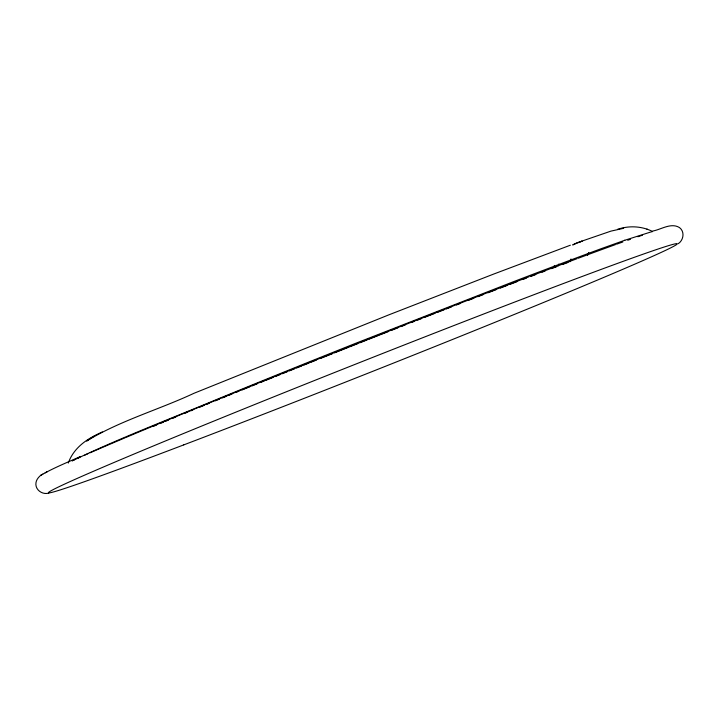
<?xml version="1.0" encoding="UTF-8"?>
<svg xmlns="http://www.w3.org/2000/svg" width="719" height="719" viewBox="0 0 719 719"><rect width="100%" height="100%" fill="white"/><g stroke="black" fill="none" stroke-linecap="round" stroke-linejoin="round"><path stroke-width="1.08" d="M558.286 265.868L558.861 264.053M569.969 261.761L571.021 258.966M553.648 267.513L554.412 265.635M587.531 255.326L588.789 252.477M68.278 463.072C72.628 450.579 83 441.529 94.557 435.822L86.631 441.035C120.055 420.651 158.522 409.839 193.959 393.293L388.772 314.877L493.683 274.065L570.365 245.206M80.528 456.448C67.146 462.506 53.44 467.979 40.695 475.331C38.475 477.254 36.453 479.636 35.986 482.638C34.8 489.675 42.286 495.058 48.802 493.099M678.305 243.669C683.598 240.11 684.955 231.743 679.554 227.635C671.151 222.315 661.246 229.505 652.789 231.033M72.367 460.798C119.426 438.222 168.614 419.554 216.859 399.413A310.976 5.968 -21.6 0 1 355.941 343.197L512.665 282.001A384.782 7.388 -21.6 0 1 601.003 248.747L624.82 240.245M40.695 475.331L42.834 474.145M45.171 472.832L47.274 471.664M572.746 245.017L576.665 242.896L582.129 241.162L573.016 244.676M102.305 431.921L95.474 435.166M579.271 242.015L610.97 231.114L623.625 228.309L622.681 228.39M624.505 240.353L650.38 232.138M617.549 229.316C628.972 225.442 641.842 226.045 652.654 231.536L651.135 231.94M646.911 229.109L647.486 229.352M72.008 460.807A326.309 6.264 -21.6 0 1 75.171 459.378M77.158 458.488A326.309 6.264 -21.6 0 1 79.908 457.257M84.806 455.1A326.309 6.264 -21.6 0 1 87.925 453.725M90.082 452.79A326.309 6.264 -21.6 0 1 125.16 437.772M126.247 437.314A326.309 6.264 -21.6 0 1 197.671 407.7M198.714 407.278A326.309 6.264 -21.6 0 1 501.053 287.465M502.042 287.079A326.309 6.264 -21.6 0 1 529.049 276.77M530.128 276.357A326.309 6.264 -21.6 0 1 577.087 258.678M578.175 258.274A326.309 6.264 -21.6 0 1 615.464 244.604M616.56 244.217A326.309 6.264 -21.6 0 1 622.843 241.97M627.723 240.254A326.309 6.264 -21.6 0 1 630.491 239.283M637.879 236.74A326.309 6.264 -21.6 0 1 642.507 235.176M153.596 426.25A312.927 6.004 -21.6 0 1 156.742 424.938M160.625 423.32A312.927 6.004 -21.6 0 1 163.59 422.089M165.586 421.262A312.927 6.004 -21.6 0 1 168.614 420.004M172.695 418.314A312.927 6.004 -21.6 0 1 175.804 417.029M184.873 413.29A312.927 6.004 -21.6 0 1 187.848 412.068M190.841 410.828A312.927 6.004 -21.6 0 1 192.854 410.001M198.965 407.493A312.927 6.004 -21.6 0 1 204.124 405.381M206.164 404.545A312.927 6.004 -21.6 0 1 209.193 403.314M215.305 400.816A312.927 6.004 -21.6 0 1 219.43 399.135M222.539 397.868A312.927 6.004 -21.6 0 1 226.728 396.16M228.831 395.306A312.927 6.004 -21.6 0 1 231.994 394.021M235.94 392.412A312.927 6.004 -21.6 0 1 238.924 391.208M241.926 389.995A312.927 6.004 -21.6 0 1 249.987 386.723M252.018 385.905A312.927 6.004 -21.6 0 1 257.114 383.847M261.177 382.202A312.927 6.004 -21.6 0 1 264.161 381.007M266.156 380.198A312.927 6.004 -21.6 0 1 273.184 377.367M275.197 376.558A312.927 6.004 -21.6 0 1 280.266 374.518M282.297 373.709A312.927 6.004 -21.6 0 1 287.384 371.66M289.424 370.842A312.927 6.004 -21.6 0 1 294.547 368.793M296.605 367.966A312.927 6.004 -21.6 0 1 301.755 365.908M303.822 365.081A312.927 6.004 -21.6 0 1 309.008 363.014M311.084 362.178A312.927 6.004 -21.6 0 1 316.279 360.111M320.404 358.466A312.927 6.004 -21.6 0 1 332.529 353.64M334.551 352.831A312.927 6.004 -21.6 0 1 348.76 347.196M349.767 346.792A312.927 6.004 -21.6 0 1 357.891 343.583M359.922 342.774A312.927 6.004 -21.6 0 1 367.032 339.961M369.063 339.161A312.927 6.004 -21.6 0 1 379.201 335.162M380.207 334.766A312.927 6.004 -21.6 0 1 388.575 331.477M391.702 330.246A312.927 6.004 -21.6 0 1 397.958 327.792M401.076 326.57A312.927 6.004 -21.6 0 1 405.219 324.943M411.421 322.516A312.927 6.004 -21.6 0 1 414.504 321.303M417.586 320.099A312.927 6.004 -21.6 0 1 421.694 318.499M424.758 317.295A312.927 6.004 -21.6 0 1 434.932 313.331M436.945 312.549A312.927 6.004 -21.6 0 1 439.965 311.372M441.008 310.968A312.927 6.004 -21.6 0 1 444.117 309.754M446.193 308.954A312.927 6.004 -21.6 0 1 451.352 306.95M456.475 304.955A312.927 6.004 -21.6 0 1 460.555 303.382M468.626 300.254A312.927 6.004 -21.6 0 1 473.803 298.259M477.919 296.668A312.927 6.004 -21.6 0 1 483.024 294.7M488.075 292.759A312.927 6.004 -21.6 0 1 496.056 289.694M500.307 288.067A312.927 6.004 -21.6 0 1 507.65 285.254M509.726 284.463A312.927 6.004 -21.6 0 1 516.907 281.722M523.037 279.394A312.927 6.004 -21.6 0 1 526.272 278.163M530.541 276.545A312.927 6.004 -21.6 0 1 535.799 274.55M541.982 272.213A312.927 6.004 -21.6 0 1 545.02 271.072M551.455 268.645A312.927 6.004 -21.6 0 1 556.776 266.65M562.986 264.331A312.927 6.004 -21.6 0 1 568.019 262.453M183.74 444.89A338.02 6.489 -21.6 0 0 676.166 244.855A338.02 6.489 -21.6 0 0 228.957 414.944A338.02 6.489 -21.6 0 0 183.74 444.89"/></g></svg>
